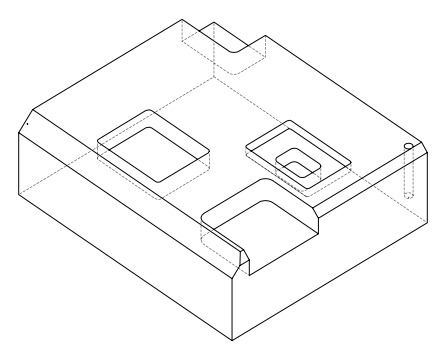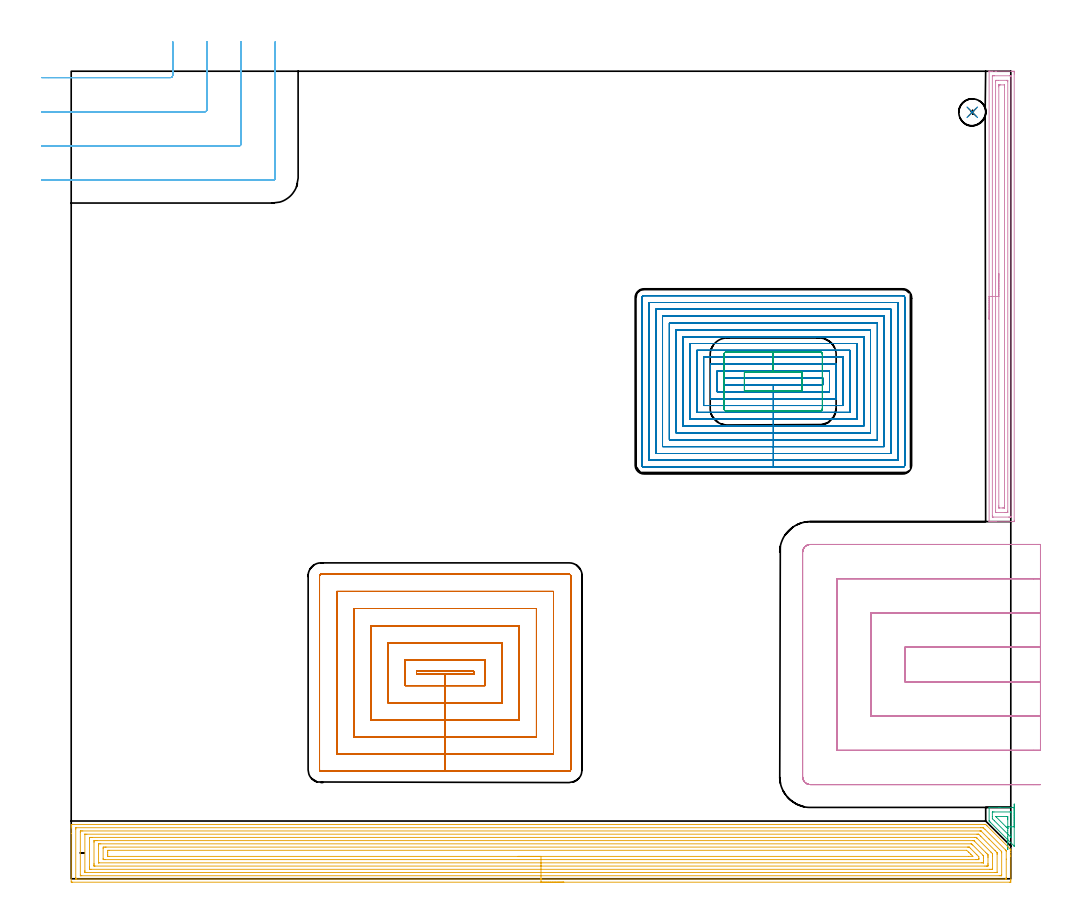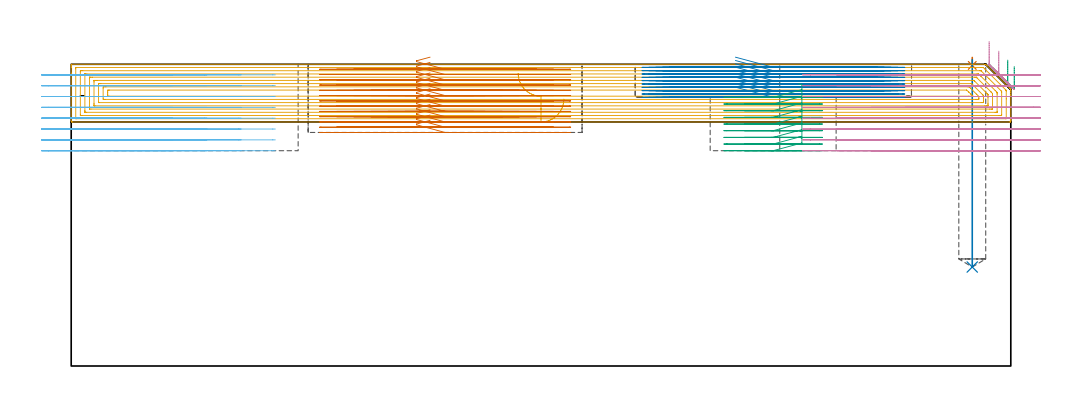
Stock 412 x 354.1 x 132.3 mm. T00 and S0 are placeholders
(PLAN: 10 operations, 7 tool changes, 175.6 min)
(1 SPOT_DRILL | STEP1POCKET | NXT0321_9005460120000 | 0.03 min | 0 mm3)
(2 DRILL_BLIND_HOLE_INTO_CENTER | STEP1POCKET | UGT0301_228 | 0.37 min | 9431 mm3)
(3 AREA_MILL | FG_CHAMFER_SURFACE | UGT0205_001 | 0.62 min | 1763 mm3)
(4 AREA_MILL_1 | FG_CHAMFER_SURFACE_1 | UGT0205_001 | 6.58 min | 12347 mm3)
(5 AREA_MILL_2 | FG_CHAMFER_SURFACE_2 | UGT0205_001 | 29.95 min | 131050 mm3)
(6 MILL_CORNER_NOTCH_RECTANGULAR | CORNER_NOTCH_RECTANGULAR | UGT0201_094 | Follow Part, ap 5, ae 75% | 8.41 min | 216983 mm3)
(7 MILL_RECTANGULAR_POCKET | POCKET_RECTANGULAR_STRAIGHT | NXT0201_013 | Follow Part, ap 2.5, ae 75% | 41.48 min | 345061 mm3)
(8 MILL_RECTANGULAR_POCKET_1 | POCKET_RECTANGULAR_STRAIGHT_1 | UGT0201_084 | Follow Part, ap 1.5, ae 75% | 63.01 min | 142375 mm3)
(9 MILL_RECTANGULAR_POCKET_2 | POCKET_RECTANGULAR_STRAIGHT_2 | NXT0201_011 | Follow Part, ap 3, ae 75% | 4.68 min | 48185 mm3)
(10 MILL_SLOT | SLOT_PARTIAL_RECTANGULAR | UGT0201_094 | Follow Part, ap 5, ae 75% | 20.5 min | 477494 mm3)
(TOOL NXT0321_9005460120000 | NC Spot Drill, 142deg, 12mm, Carbide, Uncoated | D12 PA142 FL30 Z2)
(TOOL UGT0301_228 | Twist Drill 11.8 mm | D11.8 PA118 FL93 Z2)
(TOOL UGT0205_001 | Chamfer Mill 20 x 3 x 45 deg. | D20 FL50 Z2)
(TOOL UGT0201_094 | End mill 20 mm | D20 FL38 Z4)
(TOOL NXT0201_013 | ENDMILL 10mm | D10 FL30 Z4)
(TOOL UGT0201_084 | End mill 6 mm | D6 R1 FL30 Z4)
(TOOL NXT0201_011 | ENDMILL 12mm [2P460-1200-NA 1630] | D12 FL38 Z6)
(OP 1 SPOT_DRILL)
G17 G21 G94 G90
T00 M6
G54
G17 G0 G90 X395.1 Y336.1 S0 M3
G43 Z142.3 H0
G94 G81 G98 Z131.792 F250. R135.3
G80
M5
M2
(OP 2 DRILL_BLIND_HOLE_INTO_CENTER)
G17 G21 G94 G90
T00 M6
G54
G17 G0 G90 X395.1 Y336.1 S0 M3
G43 Z142.3 H0
G94 G81 G98 Z43.4 F250. R134.3
G80
M5
M2
(OP 3 AREA_MILL)
G17 G21 G94 G90
T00 M6
G54
G17 G0 G90 X413.5 Y32.8 S1061 M3
G43 Z142.3 H0
Z131.3
G94 G1 Y32.762 Z130.428 F250.
Y32.648 Z129.564
Y32.459 Z128.712
Y32.197 Z127.88
Y31.863 Z127.074
Y31.46 Z126.3
Y30.991 Z125.564
Y30.46 Z124.872
Y29.871 Z124.229
Y29.228 Z123.64
Y28.536 Z123.108
Y27.8 Z122.64
Y27.026 Z122.237
Y26.22 Z121.903
Y25.388 Z121.641
Y24.536 Z121.452
Y23.672 Z121.338
Y22.8 Z121.3
X413.499 Y14.477 Z121.301
X413.495 Y14.334 Z121.304
X413.492 Y14.311 Z121.306
X413.35 Y14.449 Z121.446
X413.273 Y14.526 Z121.525
X403.095 Y24.703 Z131.701
X402.83 Y24.97 Z131.97
X402.764 Y25.035 Z132.035
X402.571 Y25.231 Z132.226
X402.504 Y25.305 Z132.289
X402.5 Y25.459 Z132.3
Y31.222
X402.504 Y31.29 Z132.289
X402.524 Y31.293 Z132.269
X402.71 Y31.3 Z132.088
X406.82 Z127.978
X407.554 Z127.24
X412.905 Z121.892
X413.274 Y31.297 Z121.522
X413.491 Y31.29 Z121.305
X413.499 Y31.074 Z121.299
X413.5 Y30.778 Z121.3
Y22.8
X412.086 Z122.714
Y19.254
X412.085 Y18.368 Z122.715
Y18.296
X412.082 Y18.223 Z122.718
X412.08 Y18.189 Z122.72
X412.06 Y18.202 Z122.74
X412.013 Y18.243 Z122.787
X411.883 Y18.368 Z122.917
X404.791 Y25.459 Z130.009
X403.987 Y26.275 Z130.813
X403.921 Y26.346 Z130.879
X403.919 Y26.413 Z130.881
X403.914 Y27.232 Z130.886
Y27.305
X403.915 Y29.077 Z130.885
X403.917 Y29.15 Z130.883
X403.921 Y29.286 Z130.879
X403.987 Y29.29 Z130.813
X404.584 Y29.299 Z130.216
X411.717 Y29.3 Z123.083
X412.013 Y29.296 Z122.787
X412.055 Y29.294 Z122.745
X412.075 Y29.291 Z122.725
X412.079 Y29.222 Z122.721
X412.084 Y29.078 Z122.716
X412.085 Y29.005 Z122.715
X412.086 Y22.8 Z122.714
X410.672 Z124.128
X410.671 Y22.06 Z124.129
X410.669 Y22.041 Z124.131
X410.668 Y22.04 Z124.132
X410.662 Y22.044 Z124.138
X410.565 Y22.138 Z124.235
X410.229 Y22.47 Z124.571
X409.899 Y22.8 Z124.901
X405.771 Y26.929 Z129.029
X405.47 Y27.232 Z129.33
X405.428 Y27.282 Z129.372
X405.423 Y27.29 Z129.377
X405.499 Y27.294 Z129.301
X405.635 Y27.299 Z129.165
X405.703 Y27.3 Z129.097
X405.771 Z129.029
X410.229 Z124.571
X410.297 Y27.299 Z124.503
X410.433 Y27.294 Z124.367
X410.665 Y27.285 Z124.135
X410.666 Y27.232 Z124.134
X410.67 Y26.794 Z124.13
X410.671 Y26.346 Z124.129
X410.672 Y25.906 Z124.128
Y22.8
Y21.928 Z124.167
Y21.063 Z124.28
Y20.212 Z124.469
Y19.38 Z124.732
Y18.574 Z125.065
Y17.8 Z125.468
Y17.064 Z125.937
Y16.372 Z126.468
Y15.729 Z127.057
Y15.14 Z127.701
Y14.608 Z128.393
Y14.14 Z129.128
Y13.737 Z129.902
Y13.403 Z130.708
Y13.141 Z131.54
Y12.952 Z132.392
Y12.838 Z133.257
Y12.8 Z134.128
G0 Z142.3
M5
M2
(OP 4 AREA_MILL_1)
G17 G21 G94 G90
T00 M6
G54
G17 G0 G90 X402.5 Y245.35 S1061 M3
G43 Z142.3 H0
G94 G1 Y245.388 Z141.428 F250.
Y245.502 Z140.563
Y245.691 Z139.712
Y245.953 Z138.88
Y246.287 Z138.074
Y246.69 Z137.3
Y247.158 Z136.564
Y247.69 Z135.872
Y248.279 Z135.229
Y248.922 Z134.639
Y249.614 Z134.108
Y250.35 Z133.64
Y251.124 Z133.237
Y251.93 Z132.903
Y252.762 Z132.641
Y253.613 Z132.452
Y254.478 Z132.338
Y255.35 Z132.3
Y353.943
X402.502 Y354.092 Z132.288
X402.505 Y354.093 Z132.285
X402.551 Y354.097 Z132.24
X402.918 Y354.1 Z131.882
X403.362 Z131.438
X403.987 Z130.808
X405.192 Z129.605
X405.771 Z129.023
X412.303 Z122.495
X412.905 Y354.097 Z121.893
X413.492 Y354.093 Z121.306
X413.494 Y354.087 Z121.304
X413.499 Y353.497 Z121.301
X413.5 Y352.902 Z121.3
X413.499 Y157.203 Z121.301
X413.494 Y156.613 Z121.304
X413.492 Y156.607 Z121.306
X412.905 Y156.603 Z121.893
X412.302 Y156.6 Z122.495
X405.771 Z129.023
X405.192 Z129.605
X404.879 Z129.917
X404.3 Z130.496
X403.987 Z130.808
X403.362 Z131.438
X402.918 Z131.882
X402.552 Z132.239
X402.505 Z132.285
X402.502 Y156.606 Z132.288
X402.5 Y156.756 Z132.3
Y255.35
X403.914 Z130.886
X403.915 Y351.859 Z130.885
X403.918 Y352.005 Z130.882
X403.922 Y352.091 Z130.878
X403.94 Y352.094 Z130.86
X403.987 Y352.097 Z130.813
X404.492 Y352.1 Z130.308
X404.879 Z129.921
X411.626 Z123.174
X412.013 Y352.097 Z122.787
X412.067 Y352.094 Z122.733
X412.078 Y352.091 Z122.722
X412.081 Y352.029 Z122.719
X412.084 Y351.932 Z122.716
X412.086 Y351.786 Z122.714
Y351.713
X412.085 Y158.841 Z122.715
X412.082 Y158.695 Z122.718
X412.078 Y158.609 Z122.722
X412.061 Y158.606 Z122.739
X412.013 Y158.603 Z122.787
X411.508 Y158.6 Z123.292
X411.121 Z123.679
X404.374 Z130.426
X403.987 Y158.603 Z130.813
X403.933 Y158.606 Z130.867
X403.922 Y158.609 Z130.878
X403.919 Y158.671 Z130.881
X403.916 Y158.768 Z130.884
X403.914 Y159.06 Z130.886
Y255.35
X405.328 Z129.472
X405.329 Y349.478 Z129.471
X405.331 Y349.928 Z129.469
X405.333 Y350.038 Z129.467
X405.335 Y350.085 Z129.465
X405.428 Y350.09 Z129.372
X405.601 Y350.098 Z129.199
X405.771 Y350.099 Z129.029
X406.491 Y350.1 Z128.309
X410.229 Z124.571
X410.401 Y350.099 Z124.399
X410.515 Y350.098 Z124.285
X410.606 Y350.094 Z124.194
X410.662 Y350.09 Z124.138
X410.665 Y350.074 Z124.135
X410.667 Y349.928 Z124.133
X410.671 Y349.487 Z124.129
Y161.222
X410.669 Y160.772 Z124.131
X410.667 Y160.662 Z124.133
X410.665 Y160.615 Z124.135
X410.572 Y160.61 Z124.228
X410.399 Y160.602 Z124.401
X410.229 Y160.601 Z124.571
X409.509 Y160.6 Z125.291
X405.771 Z129.029
X405.599 Y160.601 Z129.201
X405.485 Y160.602 Z129.315
X405.394 Y160.606 Z129.406
X405.338 Y160.61 Z129.462
X405.335 Y160.626 Z129.465
X405.333 Y160.772 Z129.467
X405.329 Y161.213 Z129.471
X405.328 Y255.35 Z129.472
X406.743 Z128.057
Y347.252
X406.747 Y348.059 Z128.053
X406.749 Y348.083 Z128.051
X406.761 Y348.09 Z128.039
X406.812 Y348.094 Z127.988
X406.918 Y348.098 Z127.882
X407.13 Y348.099 Z127.67
X407.554 Y348.1 Z127.246
X409.09 Y348.098 Z125.71
X409.19 Y348.095 Z125.61
X409.238 Y348.09 Z125.562
X409.251 Y348.085 Z125.549
X409.257 Y347.252 Z125.543
Y163.448
X409.253 Y162.641 Z125.547
X409.251 Y162.617 Z125.549
X409.239 Y162.61 Z125.561
X409.188 Y162.606 Z125.612
X409.082 Y162.602 Z125.718
X408.87 Y162.601 Z125.93
X408.446 Y162.6 Z126.354
X406.91 Y162.602 Z127.89
X406.81 Y162.605 Z127.99
X406.762 Y162.61 Z128.038
X406.749 Y162.615 Z128.051
X406.743 Y163.448 Z128.057
Y255.35
Y256.222 Z128.095
Y257.086 Z128.209
Y257.938 Z128.398
Y258.77 Z128.66
Y259.576 Z128.994
Y260.35 Z129.397
Y261.086 Z129.866
Y261.778 Z130.397
Y262.421 Z130.986
Y263.01 Z131.629
Y263.541 Z132.322
Y264.01 Z133.057
Y264.413 Z133.831
Y264.747 Z134.637
Y265.009 Z135.469
Y265.198 Z136.321
Y265.312 Z137.186
Y265.35 Z138.057
G0 Z142.3
M5
M2
(OP 5 AREA_MILL_2)
G17 G21 G94 G90
T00 M6
G54
G17 G0 G90 X216. Y-1.5 S1061 M3
G43 Z142.3 H0
Z117.
G94 G1 X215.962 Z116.128 F250.
X215.848 Z115.264
X215.659 Z114.412
X215.397 Z113.58
X215.063 Z112.774
X214.66 Z112.
X214.192 Z111.264
X213.66 Z110.572
X213.071 Z109.929
X212.428 Z109.34
X211.736 Z108.809
X211. Z108.34
X210.226 Z107.937
X209.42 Z107.603
X208.588 Z107.341
X207.736 Z107.152
X206.872 Z107.038
X206. Z107.
X0.613
X0.321 Y-1.497 Z107.002
X0.01 Y-1.492 Z107.006
X0. Y-1.176 Z107.321
Y19.907 Z128.402
Y22.304 Z130.799
Y22.969 Z131.469
Y23.35 Z131.85
X0.007 Y23.744 Z132.235
X0.01 Y23.797 Z132.288
X0.166 Y23.8 Z132.3
X400.671
X400.997 Y23.794 Z132.291
X401.008 Y23.793
X401.564 Y23.236 Z131.735
X411.42 Y13.381 Z121.879
X411.516 Y13.285 Z121.784
X411.685 Y13.115 Z121.615
X411.867 Y12.935 Z121.432
X411.982 Y12.817 Z121.314
X411.999 Y12.793 Z121.289
X412. Y12.436 Z120.935
Y11.596 Z120.091
Y10.371 Z118.868
Y9.812 Z118.306
Y-0.284 Z108.213
X411.997 Y-0.896 Z107.601
X411.993 Y-1.492 Z107.006
X411.984 Y-1.493 Z107.004
X411.387 Y-1.5 Z107.
X206.
Y-0.086 Z108.414
X2.317 Y-0.085 Z108.415
X2.154 Y-0.082 Z108.418
X2.046 Y-0.079 Z108.421
X2.009 Y-0.072 Z108.428
X2.007 Y-0.06 Z108.44
X2.004 Y-0.004 Z108.496
X2. Y0.394 Z108.894
Y21.81 Z130.31
X2.004 Y22.304 Z130.804
X2.006 Y22.353 Z130.853
X2.009 Y22.372 Z130.872
X2.073 Y22.379 Z130.879
X2.236 Y22.384 Z130.884
X2.318 Y22.385 Z130.885
X398.885 Y22.386 Z130.886
X399.698 Y22.384 Z130.884
X399.778 Y22.382 Z130.882
X399.859 Y22.379 Z130.879
X399.974 Y22.365 Z130.865
X400.038 Y22.304 Z130.804
X400.671 Y21.678 Z130.178
X409.601 Y12.748 Z121.248
X409.856 Y12.488 Z120.988
X409.94 Y12.398 Z120.898
X409.99 Y12.337 Z120.837
X409.993 Y12.289 Z120.789
X409.998 Y12.092 Z120.592
X410. Y8.62 Z117.12
Y0.49 Z108.99
X409.996 Y-0.004 Z108.496
X409.994 Y-0.053 Z108.447
X409.991 Y-0.073 Z108.428
X409.927 Y-0.079 Z108.421
X409.765 Y-0.084 Z108.416
X409.682 Y-0.085 Z108.415
X206. Y-0.086 Z108.414
Y1.328 Z109.828
X4.637 Y1.329 Z109.829
X4.185 Y1.331 Z109.831
X4.035 Y1.333 Z109.833
X4.017 Y1.335 Z109.835
X4.01 Y1.375 Z109.875
X4.004 Y1.473 Z109.973
X4.001 Y1.596 Z110.096
Y20.519 Z129.019
X4.002 Y20.702 Z129.202
X4.01 Y20.888 Z129.388
X4.024 Y20.965 Z129.465
X4.072 Y20.967 Z129.467
X4.185 Y20.969 Z129.469
X4.626 Y20.971 Z129.471
X5.078
X398.434
X398.885 Y20.966 Z129.466
X398.911 Y20.965 Z129.465
X398.94 Y20.949 Z129.449
X399.005 Y20.889 Z129.389
X399.132 Y20.767 Z129.267
X402.457 Y17.444 Z125.944
X407.815 Y12.084 Z120.584
X407.933 Y11.961 Z120.461
X407.989 Y11.9 Z120.4
X407.994 Y11.781 Z120.281
X407.998 Y11.596 Z120.096
X408. Y11.412 Z119.912
X407.999 Y1.781 Z110.281
X407.998 Y1.598 Z110.098
X407.99 Y1.412 Z109.912
X407.976 Y1.335 Z109.835
X407.928 Y1.333 Z109.833
X407.815 Y1.33 Z109.83
X407.374 Y1.329 Z109.829
X406.922 Y1.328 Z109.828
X206.
Y2.743 Z111.243
X6.794
X6.035 Y2.748 Z111.248
X6.018 Y2.749 Z111.249
X6.01 Y2.759 Z111.259
X6.006 Y2.809 Z111.309
X6.002 Y2.913 Z111.413
X6.001 Y3.12 Z111.62
X6. Y3.536 Z112.036
X6.001 Y19.382 Z127.882
X6.002 Y19.49 Z127.99
X6.006 Y19.543 Z128.043
X6.01 Y19.551 Z128.051
X6.016 Y19.554 Z128.054
X6.042 Y19.556 Z128.056
X6.864 Y19.557 Z128.057
X397.169
X397.581 Y19.555 Z128.055
X397.786 Y19.553 Z128.053
X397.884 Y19.55 Z128.05
X397.992 Y19.451 Z127.951
X398.716 Y18.735 Z127.235
X398.885 Y18.566 Z127.066
X405.136 Y12.315 Z120.815
X405.848 Y11.596 Z120.096
X405.949 Y11.49 Z119.99
X405.99 Y11.432 Z119.932
X405.992 Y11.38 Z119.88
X405.997 Y11.165 Z119.665
X406. Y10.733 Z119.233
X405.999 Y2.918 Z111.418
X405.998 Y2.81 Z111.31
X405.994 Y2.757 Z111.257
X405.99 Y2.749 Z111.249
X405.984 Y2.746 Z111.246
X405.958 Y2.744 Z111.244
X405.136 Y2.743 Z111.243
X206.
Y4.157 Z112.657
X8.65 Y4.158 Z112.658
X8.053 Y4.161 Z112.661
X8.021 Y4.164 Z112.664
X8.01 Y4.171 Z112.671
X8.004 Y4.211 Z112.711
X8.001 Y4.458 Z112.958
X8. Y5.107 Z113.607
Y17.842 Z126.342
X8.002 Y18.005 Z126.505
X8.005 Y18.086 Z126.586
X8.01 Y18.125 Z126.625
X8.015 Y18.136 Z126.636
X8.049 Y18.137 Z126.637
X8.35 Y18.142 Z126.642
X8.65 Y18.143 Z126.643
X9.242
X396.206
X396.8 Y18.141 Z126.641
X396.835 Y18.139 Z126.639
X396.849 Y18.137 Z126.637
X396.911 Y18.08 Z126.58
X397.037 Y17.962 Z126.462
X397.099 Y17.902 Z126.402
X397.159 Y17.842 Z126.342
X403.35 Y11.65 Z120.15
X403.402 Y11.596 Z120.096
X403.99 Y10.957 Z119.457
X403.993 Y10.704 Z119.204
X403.999 Y10.055 Z118.555
X404. Y4.458 Z112.958
X403.998 Y4.295 Z112.795
X403.995 Y4.214 Z112.714
X403.99 Y4.175 Z112.675
X403.985 Y4.164 Z112.664
X403.951 Y4.163 Z112.663
X403.65 Y4.158 Z112.658
X403.35 Y4.157 Z112.657
X402.758
X206.
Y5.571 Z114.071
X10.436 Y5.572 Z114.072
X10.212 Y5.574 Z114.074
X10.07 Y5.578 Z114.078
X10.01 Y5.582 Z114.082
X10.007 Y5.616 Z114.116
X10.002 Y5.784 Z114.284
X10. Y6.242 Z114.742
Y6.678 Z115.178
X10.001 Y16.058 Z124.558
X10.003 Y16.49 Z124.99
X10.01 Y16.638 Z125.138
X10.025 Y16.722 Z125.222
X10.1 Y16.724 Z125.224
X10.436 Y16.727 Z125.227
X10.658 Y16.728 Z125.228
X11.329 Y16.729 Z125.229
X395.313
X395.536 Y16.728 Z125.228
X395.702 Y16.725 Z125.225
X395.785 Y16.722 Z125.222
X395.829 Y16.712 Z125.212
X395.912 Y16.632 Z125.132
X396.206 Y16.345 Z124.845
X400.956 Y11.596 Z120.096
X401.564 Y10.984 Z119.484
X401.833 Y10.704 Z119.204
X401.916 Y10.612 Z119.112
X401.975 Y10.544 Z119.044
X401.99 Y10.485 Z118.985
X401.997 Y10.272 Z118.772
X401.999 Y9.812 Z118.312
X402. Y9.376 Z117.876
Y6.699 Z115.199
X401.999 Y6.242 Z114.742
X401.997 Y5.81 Z114.31
X401.99 Y5.662 Z114.162
X401.975 Y5.578 Z114.078
X401.9 Y5.576 Z114.076
X401.564 Y5.573 Z114.073
X401.342 Y5.572 Z114.072
X400.671 Y5.571 Z114.071
X206.
Y6.985 Z115.485
X12.222 Y6.986 Z115.486
X12.072 Y6.987 Z115.487
X12.031 Y6.99 Z115.49
X12.012 Y6.992 Z115.492
X12.009 Y7.003 Z115.503
X12.004 Y7.061 Z115.561
X12.001 Y7.135 Z115.635
X12. Y14.495 Z122.995
X12.002 Y15.165 Z123.665
X12.004 Y15.276 Z123.776
X12.008 Y15.302 Z123.802
X12.012 Y15.308 Z123.808
X12.024 Y15.31 Z123.81
X12.074 Y15.313 Z123.813
X12.222 Y15.314 Z123.814
X12.965 Y15.315 Z123.815
X394.57 Y15.314 Z123.814
X394.669 Y15.312 Z123.812
X394.748 Y15.308 Z123.808
X394.787 Y15.304 Z123.804
X394.802 Y15.291 Z123.791
X394.934 Y15.165 Z123.665
X395.313 Y14.789 Z123.289
X399.778 Y10.324 Z118.824
X399.902 Y10.194 Z118.694
X399.962 Y10.128 Z118.628
X399.99 Y10.094 Z118.594
X399.993 Y10.033 Z118.533
X399.997 Y9.812 Z118.312
X400. Y9.59 Z118.09
Y8.919 Z117.419
Y7.805 Z116.305
X399.998 Y7.135 Z115.635
X399.996 Y7.024 Z115.524
X399.992 Y6.998 Z115.498
X399.988 Y6.992 Z115.492
X399.976 Y6.989 Z115.489
X399.926 Y6.987 Z115.487
X399.778 Y6.986 Z115.486
X399.035 Y6.985 Z115.485
X206.
Y8.4 Z116.9
X14.901
X14.526 Y8.402 Z116.902
X14.008 Y8.407 Z116.907
X14. Y8.927 Z117.427
Y13.381 Z121.881
X14.008 Y13.893 Z122.393
X14.384 Y13.897 Z122.397
X14.901 Y13.9 Z122.4
X15.274
X393.008
X393.527 Y13.896 Z122.396
X393.699 Y13.893 Z122.393
X393.755 Y13.887 Z122.387
X393.802 Y13.844 Z122.344
X393.898 Y13.752 Z122.252
X394.272 Y13.381 Z121.881
X394.42 Y13.233 Z121.733
X396.95 Y10.704 Z119.204
X397.099 Y10.554 Z119.054
X397.835 Y9.812 Z118.312
X397.992 Y9.649 Z118.149
X398. Y8.919 Z117.419
Y8.912 Z117.412
X397.992 Y8.407 Z116.907
X397.616 Y8.403 Z116.903
X397.099 Y8.4 Z116.9
X396.726
X206.
Y9.814 Z118.314
X16.687
X16.241 Y9.818 Z118.318
X16.028 Y9.821 Z118.321
X16.01 Y9.941 Z118.441
X16.001 Y10.496 Z118.996
Y10.704 Z119.204
X16. Y11.39 Z119.89
X16.002 Y11.596 Z120.096
X16.009 Y12.273 Z120.773
X16.028 Y12.479 Z120.979
X16.241 Y12.482 Z120.982
X16.687 Y12.486 Z120.986
X392.634 Y12.485 Z120.985
X392.638
X393.527 Y11.672 Z120.172
X393.606 Y11.596 Z120.096
X394.42 Y10.784 Z119.284
X394.5 Y10.704 Z119.204
X395.313 Y9.885 Z118.385
X395.341 Y9.85 Z118.35
X395.313 Y9.816 Z118.316
X395.31 Y9.815 Z118.315
X393.525 Y9.814 Z118.314
X206.
X205.128 Z118.352
X204.264 Z118.466
X203.412 Z118.654
X202.58 Z118.917
X201.774 Z119.251
X201. Z119.653
X200.264 Z120.122
X199.572 Z120.653
X198.929 Z121.243
X198.34 Z121.886
X197.808 Z122.578
X197.34 Z123.314
X196.937 Z124.088
X196.603 Z124.894
X196.341 Z125.726
X196.152 Z126.577
X196.038 Z127.442
X196. Z128.314
G0 Z142.3
M5
M2
(OP 6 MILL_CORNER_NOTCH_RECTANGULAR)
G17 G21 G94 G90
T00 M6
G54
G17 G0 G90 X-13. Y351.3 S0 M3
G43 Z142.418 H0
Z127.666
G94 G1 X-10. F250.
X43.505 F500.
G3 X44.5 Y352.295 R1.
G1 Y364.1
Y367.1 F250.
G0 Z142.418
X-13. Y336.3
Z127.666
G1 X-10.
X58.505 F500.
G3 X59.5 Y337.295 R1.
G1 Y364.1
Y367.1 F250.
G0 Z142.418
X-13. Y321.3
Z127.666
G1 X-10.
X73.505 F500.
G3 X74.5 Y322.295 R1.
G1 Y364.1
Y367.1 F250.
G0 Z142.418
X-13. Y306.3
Z127.666
G1 X-10.
X88.4 F500.
G3 X89.5 Y307.4 R1.1
G1 Y364.1
Y367.1 F250.
G0 Z142.418
X-13. Y351.3
Z122.914
G1 X-10.
X43.505 F500.
G3 X44.5 Y352.295 R1.
G1 Y364.1
Y367.1 F250.
G0 Z142.418
X-13. Y336.3
Z122.914
G1 X-10.
X58.505 F500.
G3 X59.5 Y337.295 R1.
G1 Y364.1
Y367.1 F250.
G0 Z142.418
X-13. Y321.3
Z122.914
G1 X-10.
X73.505 F500.
G3 X74.5 Y322.295 R1.
G1 Y364.1
Y367.1 F250.
G0 Z142.418
X-13. Y306.3
Z122.914
G1 X-10.
X88.4 F500.
G3 X89.5 Y307.4 R1.1
G1 Y364.1
Y367.1 F250.
G0 Z142.418
X-13. Y351.3
Z118.161
G1 X-10.
X43.505 F500.
G3 X44.5 Y352.295 R1.
G1 Y364.1
Y367.1 F250.
G0 Z142.418
X-13. Y336.3
Z118.161
G1 X-10.
X58.505 F500.
G3 X59.5 Y337.295 R1.
G1 Y364.1
Y367.1 F250.
G0 Z142.418
X-13. Y321.3
Z118.161
G1 X-10.
X73.505 F500.
G3 X74.5 Y322.295 R1.
G1 Y364.1
Y367.1 F250.
G0 Z142.418
X-13. Y306.3
Z118.161
G1 X-10.
X88.4 F500.
G3 X89.5 Y307.4 R1.1
G1 Y364.1
Y367.1 F250.
G0 Z142.418
X-13. Y351.3
Z113.409
G1 X-10.
X43.505 F500.
G3 X44.5 Y352.295 R1.
G1 Y364.1
Y367.1 F250.
G0 Z142.418
X-13. Y336.3
Z113.409
G1 X-10.
X58.505 F500.
G3 X59.5 Y337.295 R1.
G1 Y364.1
Y367.1 F250.
G0 Z142.418
X-13. Y321.3
Z113.409
G1 X-10.
X73.505 F500.
G3 X74.5 Y322.295 R1.
G1 Y364.1
Y367.1 F250.
G0 Z142.418
X-13. Y306.3
Z113.409
G1 X-10.
X88.4 F500.
G3 X89.5 Y307.4 R1.1
G1 Y364.1
Y367.1 F250.
G0 Z142.418
X-13. Y351.3
Z108.657
G1 X-10.
X43.505 F500.
G3 X44.5 Y352.295 R1.
G1 Y364.1
Y367.1 F250.
G0 Z142.418
X-13. Y336.3
Z108.657
G1 X-10.
X58.505 F500.
G3 X59.5 Y337.295 R1.
G1 Y364.1
Y367.1 F250.
G0 Z142.418
X-13. Y321.3
Z108.657
G1 X-10.
X73.505 F500.
G3 X74.5 Y322.295 R1.
G1 Y364.1
Y367.1 F250.
G0 Z142.418
X-13. Y306.3
Z108.657
G1 X-10.
X88.4 F500.
G3 X89.5 Y307.4 R1.1
G1 Y364.1
Y367.1 F250.
G0 Z142.418
X-13. Y351.3
Z103.905
G1 X-10.
X43.505 F500.
G3 X44.5 Y352.295 R1.
G1 Y364.1
Y367.1 F250.
G0 Z142.418
X-13. Y336.3
Z103.905
G1 X-10.
X58.505 F500.
G3 X59.5 Y337.295 R1.
G1 Y364.1
Y367.1 F250.
G0 Z142.418
X-13. Y321.3
Z103.905
G1 X-10.
X73.505 F500.
G3 X74.5 Y322.295 R1.
G1 Y364.1
Y367.1 F250.
G0 Z142.418
X-13. Y306.3
Z103.905
G1 X-10.
X88.4 F500.
G3 X89.5 Y307.4 R1.1
G1 Y364.1
Y367.1 F250.
G0 Z142.418
X-13. Y351.3
Z99.152
G1 X-10.
X43.505 F500.
G3 X44.5 Y352.295 R1.
G1 Y364.1
Y367.1 F250.
G0 Z142.418
X-13. Y336.3
Z99.152
G1 X-10.
X58.505 F500.
G3 X59.5 Y337.295 R1.
G1 Y364.1
Y367.1 F250.
G0 Z142.418
X-13. Y321.3
Z99.152
G1 X-10.
X73.505 F500.
G3 X74.5 Y322.295 R1.
G1 Y364.1
Y367.1 F250.
G0 Z142.418
X-13. Y306.3
Z99.152
G1 X-10.
X88.4 F500.
G3 X89.5 Y307.4 R1.1
G1 Y364.1
Y367.1 F250.
G0 Z142.418
X-13. Y351.3
Z94.4
G1 X-10.
X43.505 F500.
G3 X44.5 Y352.295 R1.
G1 Y364.1
Y367.1 F250.
G0 Z142.418
X-13. Y336.3
Z94.4
G1 X-10.
X58.505 F500.
G3 X59.5 Y337.295 R1.
G1 Y364.1
Y367.1 F250.
G0 Z142.418
X-13. Y321.3
Z94.4
G1 X-10.
X73.505 F500.
G3 X74.5 Y322.295 R1.
G1 Y364.1
Y367.1 F250.
G0 Z142.418
X-13. Y306.3
Z94.4
G1 X-10.
X88.4 F500.
G3 X89.5 Y307.4 R1.1
G1 Y364.1
Y367.1 F250.
G0 Z142.418
M5
M2
(OP 7 MILL_RECTANGULAR_POCKET)
G17 G21 G94 G90
T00 M6
G54
G17 G0 G90 X157.364 Y91. S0 M3
G43 Z142.418 H0
Z135.418
G94 G1 X151.4 Z133.82 F250.
Y89.7 Z133.472
X163.95 Z130.109
X176.5 F500.
Y91.
X151.4
Y89.7
X163.95
Y84.7
X181.5
Y96.
X146.4
Y84.7
X163.95
Y77.2
X189.
Y103.5
X138.9
Y77.2
X163.95
Y69.7
X196.5
Y111.
X131.4
Y69.7
X163.95
Y62.2
X204.
Y118.5
X123.9
Y62.2
X163.95
Y54.7
X211.5
Y126.
X116.4
Y54.7
X163.95
Y47.2
X218.4
G3 X219. Y47.8 R0.6
G1 Y132.9
G3 X218.4 Y133.5 R0.6
G1 X109.5
G3 X108.9 Y132.9 R0.6
G1 Y47.8
G3 X109.5 Y47.2 R0.6
G1 X163.95
X164.95
G0 X157.364 Y91. Z133.109
G1 X151.4 Z131.511 F250.
Y89.7 Z131.163
X163.95 Z127.8
X176.5 F500.
Y91.
X151.4
Y89.7
X163.95
Y84.7
X181.5
Y96.
X146.4
Y84.7
X163.95
Y77.2
X189.
Y103.5
X138.9
Y77.2
X163.95
Y69.7
X196.5
Y111.
X131.4
Y69.7
X163.95
Y62.2
X204.
Y118.5
X123.9
Y62.2
X163.95
Y54.7
X211.5
Y126.
X116.4
Y54.7
X163.95
Y47.2
X218.4
G3 X219. Y47.8 R0.6
G1 Y132.9
G3 X218.4 Y133.5 R0.6
G1 X109.5
G3 X108.9 Y132.9 R0.6
G1 Y47.8
G3 X109.5 Y47.2 R0.6
G1 X163.95
X164.95
G0 X157.364 Y91. Z130.8
G1 X151.4 Z129.202 F250.
Y89.7 Z128.854
X163.95 Z125.491
X176.5 F500.
Y91.
X151.4
Y89.7
X163.95
Y84.7
X181.5
Y96.
X146.4
Y84.7
X163.95
Y77.2
X189.
Y103.5
X138.9
Y77.2
X163.95
Y69.7
X196.5
Y111.
X131.4
Y69.7
X163.95
Y62.2
X204.
Y118.5
X123.9
Y62.2
X163.95
Y54.7
X211.5
Y126.
X116.4
Y54.7
X163.95
Y47.2
X218.4
G3 X219. Y47.8 R0.6
G1 Y132.9
G3 X218.4 Y133.5 R0.6
G1 X109.5
G3 X108.9 Y132.9 R0.6
G1 Y47.8
G3 X109.5 Y47.2 R0.6
G1 X163.95
X164.95
G0 X157.364 Y91. Z128.491
G1 X151.4 Z126.893 F250.
Y89.7 Z126.545
X163.95 Z123.182
X176.5 F500.
Y91.
X151.4
Y89.7
X163.95
Y84.7
X181.5
Y96.
X146.4
Y84.7
X163.95
Y77.2
X189.
Y103.5
X138.9
Y77.2
X163.95
Y69.7
X196.5
Y111.
X131.4
Y69.7
X163.95
Y62.2
X204.
Y118.5
X123.9
Y62.2
X163.95
Y54.7
X211.5
Y126.
X116.4
Y54.7
X163.95
Y47.2
X218.4
G3 X219. Y47.8 R0.6
G1 Y132.9
G3 X218.4 Y133.5 R0.6
G1 X109.5
G3 X108.9 Y132.9 R0.6
G1 Y47.8
G3 X109.5 Y47.2 R0.6
G1 X163.95
X164.95
G0 X157.364 Y91. Z126.182
G1 X151.4 Z124.584 F250.
Y89.7 Z124.235
X163.95 Z120.873
X176.5 F500.
Y91.
X151.4
Y89.7
X163.95
Y84.7
X181.5
Y96.
X146.4
Y84.7
X163.95
Y77.2
X189.
Y103.5
X138.9
Y77.2
X163.95
Y69.7
X196.5
Y111.
X131.4
Y69.7
X163.95
Y62.2
X204.
Y118.5
X123.9
Y62.2
X163.95
Y54.7
X211.5
Y126.
X116.4
Y54.7
X163.95
Y47.2
X218.4
G3 X219. Y47.8 R0.6
G1 Y132.9
G3 X218.4 Y133.5 R0.6
G1 X109.5
G3 X108.9 Y132.9 R0.6
G1 Y47.8
G3 X109.5 Y47.2 R0.6
G1 X163.95
X164.95
G0 X157.364 Y91. Z123.873
G1 X151.4 Z122.275 F250.
Y89.7 Z121.926
X163.95 Z118.564
X176.5 F500.
Y91.
X151.4
Y89.7
X163.95
Y84.7
X181.5
Y96.
X146.4
Y84.7
X163.95
Y77.2
X189.
Y103.5
X138.9
Y77.2
X163.95
Y69.7
X196.5
Y111.
X131.4
Y69.7
X163.95
Y62.2
X204.
Y118.5
X123.9
Y62.2
X163.95
Y54.7
X211.5
Y126.
X116.4
Y54.7
X163.95
Y47.2
X218.4
G3 X219. Y47.8 R0.6
G1 Y132.9
G3 X218.4 Y133.5 R0.6
G1 X109.5
G3 X108.9 Y132.9 R0.6
G1 Y47.8
G3 X109.5 Y47.2 R0.6
G1 X163.95
X164.95
G0 X157.364 Y91. Z121.564
G1 X151.4 Z119.966 F250.
Y89.7 Z119.617
X163.95 Z116.255
X176.5 F500.
Y91.
X151.4
Y89.7
X163.95
Y84.7
X181.5
Y96.
X146.4
Y84.7
X163.95
Y77.2
X189.
Y103.5
X138.9
Y77.2
X163.95
Y69.7
X196.5
Y111.
X131.4
Y69.7
X163.95
Y62.2
X204.
Y118.5
X123.9
Y62.2
X163.95
Y54.7
X211.5
Y126.
X116.4
Y54.7
X163.95
Y47.2
X218.4
G3 X219. Y47.8 R0.6
G1 Y132.9
G3 X218.4 Y133.5 R0.6
G1 X109.5
G3 X108.9 Y132.9 R0.6
G1 Y47.8
G3 X109.5 Y47.2 R0.6
G1 X163.95
X164.95
G0 X157.364 Y91. Z119.255
G1 X151.4 Z117.657 F250.
Y89.7 Z117.308
X163.95 Z113.945
X176.5 F500.
Y91.
X151.4
Y89.7
X163.95
Y84.7
X181.5
Y96.
X146.4
Y84.7
X163.95
Y77.2
X189.
Y103.5
X138.9
Y77.2
X163.95
Y69.7
X196.5
Y111.
X131.4
Y69.7
X163.95
Y62.2
X204.
Y118.5
X123.9
Y62.2
X163.95
Y54.7
X211.5
Y126.
X116.4
Y54.7
X163.95
Y47.2
X218.4
G3 X219. Y47.8 R0.6
G1 Y132.9
G3 X218.4 Y133.5 R0.6
G1 X109.5
G3 X108.9 Y132.9 R0.6
G1 Y47.8
G3 X109.5 Y47.2 R0.6
G1 X163.95
X164.95
G0 X157.364 Y91. Z116.945
G1 X151.4 Z115.347 F250.
Y89.7 Z114.999
X163.95 Z111.636
X176.5 F500.
Y91.
X151.4
Y89.7
X163.95
Y84.7
X181.5
Y96.
X146.4
Y84.7
X163.95
Y77.2
X189.
Y103.5
X138.9
Y77.2
X163.95
Y69.7
X196.5
Y111.
X131.4
Y69.7
X163.95
Y62.2
X204.
Y118.5
X123.9
Y62.2
X163.95
Y54.7
X211.5
Y126.
X116.4
Y54.7
X163.95
Y47.2
X218.4
G3 X219. Y47.8 R0.6
G1 Y132.9
G3 X218.4 Y133.5 R0.6
G1 X109.5
G3 X108.9 Y132.9 R0.6
G1 Y47.8
G3 X109.5 Y47.2 R0.6
G1 X163.95
X164.95
G0 X157.364 Y91. Z114.636
G1 X151.4 Z113.038 F250.
Y89.7 Z112.69
X163.95 Z109.327
X176.5 F500.
Y91.
X151.4
Y89.7
X163.95
Y84.7
X181.5
Y96.
X146.4
Y84.7
X163.95
Y77.2
X189.
Y103.5
X138.9
Y77.2
X163.95
Y69.7
X196.5
Y111.
X131.4
Y69.7
X163.95
Y62.2
X204.
Y118.5
X123.9
Y62.2
X163.95
Y54.7
X211.5
Y126.
X116.4
Y54.7
X163.95
Y47.2
X218.4
G3 X219. Y47.8 R0.6
G1 Y132.9
G3 X218.4 Y133.5 R0.6
G1 X109.5
G3 X108.9 Y132.9 R0.6
G1 Y47.8
G3 X109.5 Y47.2 R0.6
G1 X163.95
X164.95
G0 X157.364 Y91. Z112.327
G1 X151.4 Z110.729 F250.
Y89.7 Z110.381
X163.95 Z107.018
X176.5 F500.
Y91.
X151.4
Y89.7
X163.95
Y84.7
X181.5
Y96.
X146.4
Y84.7
X163.95
Y77.2
X189.
Y103.5
X138.9
Y77.2
X163.95
Y69.7
X196.5
Y111.
X131.4
Y69.7
X163.95
Y62.2
X204.
Y118.5
X123.9
Y62.2
X163.95
Y54.7
X211.5
Y126.
X116.4
Y54.7
X163.95
Y47.2
X218.4
G3 X219. Y47.8 R0.6
G1 Y132.9
G3 X218.4 Y133.5 R0.6
G1 X109.5
G3 X108.9 Y132.9 R0.6
G1 Y47.8
G3 X109.5 Y47.2 R0.6
G1 X163.95
X164.95
G0 X157.364 Y91. Z110.018
G1 X151.4 Z108.42 F250.
Y89.7 Z108.072
X163.95 Z104.709
X176.5 F500.
Y91.
X151.4
Y89.7
X163.95
Y84.7
X181.5
Y96.
X146.4
Y84.7
X163.95
Y77.2
X189.
Y103.5
X138.9
Y77.2
X163.95
Y69.7
X196.5
Y111.
X131.4
Y69.7
X163.95
Y62.2
X204.
Y118.5
X123.9
Y62.2
X163.95
Y54.7
X211.5
Y126.
X116.4
Y54.7
X163.95
Y47.2
X218.4
G3 X219. Y47.8 R0.6
G1 Y132.9
G3 X218.4 Y133.5 R0.6
G1 X109.5
G3 X108.9 Y132.9 R0.6
G1 Y47.8
G3 X109.5 Y47.2 R0.6
G1 X163.95
X164.95
G0 X157.364 Y91. Z107.709
G1 X151.4 Z106.111 F250.
Y89.7 Z105.763
X163.95 Z102.4
X176.5 F500.
Y91.
X151.4
Y89.7
X163.95
Y84.7
X181.5
Y96.
X146.4
Y84.7
X163.95
Y77.2
X189.
Y103.5
X138.9
Y77.2
X163.95
Y69.7
X196.5
Y111.
X131.4
Y69.7
X163.95
Y62.2
X204.
Y118.5
X123.9
Y62.2
X163.95
Y54.7
X211.5
Y126.
X116.4
Y54.7
X163.95
Y47.2
X218.4
G3 X219. Y47.8 R0.6
G1 Y132.9
G3 X218.4 Y133.5 R0.6
G1 X109.5
G3 X108.9 Y132.9 R0.6
G1 Y47.8
G3 X109.5 Y47.2 R0.6
G1 X163.95
X164.95
G0 Z142.418
M5
M2
(OP 8 MILL_RECTANGULAR_POCKET_1)
G17 G21 G94 G90
T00 M6
G54
G17 G0 G90 X291.248 Y216.5 S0 M3
G43 Z142.418 H0
Z135.418
G94 G1 X307.9 Z130.956 F250.
X329.5 F500.
Y219.7
X286.3
Y216.5
X307.9
Y213.5
X332.5
Y222.7
X283.3
Y213.5
X307.9
Y210.5
X335.5
Y225.7
X280.3
Y210.5
X307.9
Y207.5
X338.5
Y228.7
X277.3
Y207.5
X307.9
Y204.5
X341.5
Y231.7
X274.3
Y204.5
X307.9
Y201.5
X344.5
Y234.7
X271.3
Y201.5
X307.9
Y198.5
X347.5
Y237.7
X268.3
Y198.5
X307.9
Y195.5
X350.5
Y240.7
X265.3
Y195.5
X307.9
Y192.5
X353.5
Y243.7
X262.3
Y192.5
X307.9
Y189.5
X356.5
Y246.7
X259.3
Y189.5
X307.9
Y186.5
X359.5
Y249.7
X256.3
Y186.5
X307.9
Y183.5
X362.5
Y252.7
X253.3
Y183.5
X307.9
Y180.5
X364.7
G3 X365.5 Y181.3 R0.8
G1 Y254.9
G3 X364.7 Y255.7 R0.8
G1 X251.1
G3 X250.3 Y254.9 R0.8
G1 Y181.3
G3 X251.1 Y180.5 R0.8
G1 X307.9
X308.9
G0 X291.248 Y216.5 Z133.956
G1 X307.9 Z129.495 F250.
X329.5 F500.
Y219.7
X286.3
Y216.5
X307.9
Y213.5
X332.5
Y222.7
X283.3
Y213.5
X307.9
Y210.5
X335.5
Y225.7
X280.3
Y210.5
X307.9
Y207.5
X338.5
Y228.7
X277.3
Y207.5
X307.9
Y204.5
X341.5
Y231.7
X274.3
Y204.5
X307.9
Y201.5
X344.5
Y234.7
X271.3
Y201.5
X307.9
Y198.5
X347.5
Y237.7
X268.3
Y198.5
X307.9
Y195.5
X350.5
Y240.7
X265.3
Y195.5
X307.9
Y192.5
X353.5
Y243.7
X262.3
Y192.5
X307.9
Y189.5
X356.5
Y246.7
X259.3
Y189.5
X307.9
Y186.5
X359.5
Y249.7
X256.3
Y186.5
X307.9
Y183.5
X362.5
Y252.7
X253.3
Y183.5
X307.9
Y180.5
X364.7
G3 X365.5 Y181.3 R0.8
G1 Y254.9
G3 X364.7 Y255.7 R0.8
G1 X251.1
G3 X250.3 Y254.9 R0.8
G1 Y181.3
G3 X251.1 Y180.5 R0.8
G1 X307.9
X308.9
G0 X291.248 Y216.5 Z132.495
G1 X307.9 Z128.033 F250.
X329.5 F500.
Y219.7
X286.3
Y216.5
X307.9
Y213.5
X332.5
Y222.7
X283.3
Y213.5
X307.9
Y210.5
X335.5
Y225.7
X280.3
Y210.5
X307.9
Y207.5
X338.5
Y228.7
X277.3
Y207.5
X307.9
Y204.5
X341.5
Y231.7
X274.3
Y204.5
X307.9
Y201.5
X344.5
Y234.7
X271.3
Y201.5
X307.9
Y198.5
X347.5
Y237.7
X268.3
Y198.5
X307.9
Y195.5
X350.5
Y240.7
X265.3
Y195.5
X307.9
Y192.5
X353.5
Y243.7
X262.3
Y192.5
X307.9
Y189.5
X356.5
Y246.7
X259.3
Y189.5
X307.9
Y186.5
X359.5
Y249.7
X256.3
Y186.5
X307.9
Y183.5
X362.5
Y252.7
X253.3
Y183.5
X307.9
Y180.5
X364.7
G3 X365.5 Y181.3 R0.8
G1 Y254.9
G3 X364.7 Y255.7 R0.8
G1 X251.1
G3 X250.3 Y254.9 R0.8
G1 Y181.3
G3 X251.1 Y180.5 R0.8
G1 X307.9
X308.9
G0 X291.248 Y216.5 Z131.033
G1 X307.9 Z126.571 F250.
X329.5 F500.
Y219.7
X286.3
Y216.5
X307.9
Y213.5
X332.5
Y222.7
X283.3
Y213.5
X307.9
Y210.5
X335.5
Y225.7
X280.3
Y210.5
X307.9
Y207.5
X338.5
Y228.7
X277.3
Y207.5
X307.9
Y204.5
X341.5
Y231.7
X274.3
Y204.5
X307.9
Y201.5
X344.5
Y234.7
X271.3
Y201.5
X307.9
Y198.5
X347.5
Y237.7
X268.3
Y198.5
X307.9
Y195.5
X350.5
Y240.7
X265.3
Y195.5
X307.9
Y192.5
X353.5
Y243.7
X262.3
Y192.5
X307.9
Y189.5
X356.5
Y246.7
X259.3
Y189.5
X307.9
Y186.5
X359.5
Y249.7
X256.3
Y186.5
X307.9
Y183.5
X362.5
Y252.7
X253.3
Y183.5
X307.9
Y180.5
X364.7
G3 X365.5 Y181.3 R0.8
G1 Y254.9
G3 X364.7 Y255.7 R0.8
G1 X251.1
G3 X250.3 Y254.9 R0.8
G1 Y181.3
G3 X251.1 Y180.5 R0.8
G1 X307.9
X308.9
G0 X291.248 Y216.5 Z129.571
G1 X307.9 Z125.109 F250.
X329.5 F500.
Y219.7
X286.3
Y216.5
X307.9
Y213.5
X332.5
Y222.7
X283.3
Y213.5
X307.9
Y210.5
X335.5
Y225.7
X280.3
Y210.5
X307.9
Y207.5
X338.5
Y228.7
X277.3
Y207.5
X307.9
Y204.5
X341.5
Y231.7
X274.3
Y204.5
X307.9
Y201.5
X344.5
Y234.7
X271.3
Y201.5
X307.9
Y198.5
X347.5
Y237.7
X268.3
Y198.5
X307.9
Y195.5
X350.5
Y240.7
X265.3
Y195.5
X307.9
Y192.5
X353.5
Y243.7
X262.3
Y192.5
X307.9
Y189.5
X356.5
Y246.7
X259.3
Y189.5
X307.9
Y186.5
X359.5
Y249.7
X256.3
Y186.5
X307.9
Y183.5
X362.5
Y252.7
X253.3
Y183.5
X307.9
Y180.5
X364.7
G3 X365.5 Y181.3 R0.8
G1 Y254.9
G3 X364.7 Y255.7 R0.8
G1 X251.1
G3 X250.3 Y254.9 R0.8
G1 Y181.3
G3 X251.1 Y180.5 R0.8
G1 X307.9
X308.9
G0 X291.248 Y216.5 Z128.109
G1 X307.9 Z123.647 F250.
X329.5 F500.
Y219.7
X286.3
Y216.5
X307.9
Y213.5
X332.5
Y222.7
X283.3
Y213.5
X307.9
Y210.5
X335.5
Y225.7
X280.3
Y210.5
X307.9
Y207.5
X338.5
Y228.7
X277.3
Y207.5
X307.9
Y204.5
X341.5
Y231.7
X274.3
Y204.5
X307.9
Y201.5
X344.5
Y234.7
X271.3
Y201.5
X307.9
Y198.5
X347.5
Y237.7
X268.3
Y198.5
X307.9
Y195.5
X350.5
Y240.7
X265.3
Y195.5
X307.9
Y192.5
X353.5
Y243.7
X262.3
Y192.5
X307.9
Y189.5
X356.5
Y246.7
X259.3
Y189.5
X307.9
Y186.5
X359.5
Y249.7
X256.3
Y186.5
X307.9
Y183.5
X362.5
Y252.7
X253.3
Y183.5
X307.9
Y180.5
X364.7
G3 X365.5 Y181.3 R0.8
G1 Y254.9
G3 X364.7 Y255.7 R0.8
G1 X251.1
G3 X250.3 Y254.9 R0.8
G1 Y181.3
G3 X251.1 Y180.5 R0.8
G1 X307.9
X308.9
G0 X291.248 Y216.5 Z126.647
G1 X307.9 Z122.185 F250.
X329.5 F500.
Y219.7
X286.3
Y216.5
X307.9
Y213.5
X332.5
Y222.7
X283.3
Y213.5
X307.9
Y210.5
X335.5
Y225.7
X280.3
Y210.5
X307.9
Y207.5
X338.5
Y228.7
X277.3
Y207.5
X307.9
Y204.5
X341.5
Y231.7
X274.3
Y204.5
X307.9
Y201.5
X344.5
Y234.7
X271.3
Y201.5
X307.9
Y198.5
X347.5
Y237.7
X268.3
Y198.5
X307.9
Y195.5
X350.5
Y240.7
X265.3
Y195.5
X307.9
Y192.5
X353.5
Y243.7
X262.3
Y192.5
X307.9
Y189.5
X356.5
Y246.7
X259.3
Y189.5
X307.9
Y186.5
X359.5
Y249.7
X256.3
Y186.5
X307.9
Y183.5
X362.5
Y252.7
X253.3
Y183.5
X307.9
Y180.5
X364.7
G3 X365.5 Y181.3 R0.8
G1 Y254.9
G3 X364.7 Y255.7 R0.8
G1 X251.1
G3 X250.3 Y254.9 R0.8
G1 Y181.3
G3 X251.1 Y180.5 R0.8
G1 X307.9
X308.9
G0 X291.248 Y216.5 Z125.185
G1 X307.9 Z120.724 F250.
X329.5 F500.
Y219.7
X286.3
Y216.5
X307.9
Y213.5
X332.5
Y222.7
X283.3
Y213.5
X307.9
Y210.5
X335.5
Y225.7
X280.3
Y210.5
X307.9
Y207.5
X338.5
Y228.7
X277.3
Y207.5
X307.9
Y204.5
X341.5
Y231.7
X274.3
Y204.5
X307.9
Y201.5
X344.5
Y234.7
X271.3
Y201.5
X307.9
Y198.5
X347.5
Y237.7
X268.3
Y198.5
X307.9
Y195.5
X350.5
Y240.7
X265.3
Y195.5
X307.9
Y192.5
X353.5
Y243.7
X262.3
Y192.5
X307.9
Y189.5
X356.5
Y246.7
X259.3
Y189.5
X307.9
Y186.5
X359.5
Y249.7
X256.3
Y186.5
X307.9
Y183.5
X362.5
Y252.7
X253.3
Y183.5
X307.9
Y180.5
X364.7
G3 X365.5 Y181.3 R0.8
G1 Y254.9
G3 X364.7 Y255.7 R0.8
G1 X251.1
G3 X250.3 Y254.9 R0.8
G1 Y181.3
G3 X251.1 Y180.5 R0.8
G1 X307.9
X308.9
G0 X291.248 Y216.5 Z123.724
G1 X307.9 Z119.262 F250.
X329.5 F500.
Y219.7
X286.3
Y216.5
X307.9
Y213.5
X332.5
Y222.7
X283.3
Y213.5
X307.9
Y210.5
X335.5
Y225.7
X280.3
Y210.5
X307.9
Y207.5
X338.5
Y228.7
X277.3
Y207.5
X307.9
Y204.5
X341.5
Y231.7
X274.3
Y204.5
X307.9
Y201.5
X344.5
Y234.7
X271.3
Y201.5
X307.9
Y198.5
X347.5
Y237.7
X268.3
Y198.5
X307.9
Y195.5
X350.5
Y240.7
X265.3
Y195.5
X307.9
Y192.5
X353.5
Y243.7
X262.3
Y192.5
X307.9
Y189.5
X356.5
Y246.7
X259.3
Y189.5
X307.9
Y186.5
X359.5
Y249.7
X256.3
Y186.5
X307.9
Y183.5
X362.5
Y252.7
X253.3
Y183.5
X307.9
Y180.5
X364.7
G3 X365.5 Y181.3 R0.8
G1 Y254.9
G3 X364.7 Y255.7 R0.8
G1 X251.1
G3 X250.3 Y254.9 R0.8
G1 Y181.3
G3 X251.1 Y180.5 R0.8
G1 X307.9
X308.9
G0 X291.248 Y216.5 Z122.262
G1 X307.9 Z117.8 F250.
X329.5 F500.
Y219.7
X286.3
Y216.5
X307.9
Y213.5
X332.5
Y222.7
X283.3
Y213.5
X307.9
Y210.5
X335.5
Y225.7
X280.3
Y210.5
X307.9
Y207.5
X338.5
Y228.7
X277.3
Y207.5
X307.9
Y204.5
X341.5
Y231.7
X274.3
Y204.5
X307.9
Y201.5
X344.5
Y234.7
X271.3
Y201.5
X307.9
Y198.5
X347.5
Y237.7
X268.3
Y198.5
X307.9
Y195.5
X350.5
Y240.7
X265.3
Y195.5
X307.9
Y192.5
X353.5
Y243.7
X262.3
Y192.5
X307.9
Y189.5
X356.5
Y246.7
X259.3
Y189.5
X307.9
Y186.5
X359.5
Y249.7
X256.3
Y186.5
X307.9
Y183.5
X362.5
Y252.7
X253.3
Y183.5
X307.9
Y180.5
X364.7
G3 X365.5 Y181.3 R0.8
G1 Y254.9
G3 X364.7 Y255.7 R0.8
G1 X251.1
G3 X250.3 Y254.9 R0.8
G1 Y181.3
G3 X251.1 Y180.5 R0.8
G1 X307.9
X308.9
G0 Z142.418
M5
M2
(OP 9 MILL_RECTANGULAR_POCKET_2)
G17 G21 G94 G90
T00 M6
G54
G17 G0 G90 X318.99 Y214. S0 M3
G43 Z142.418 H1
Z123.72
G94 G1 X320.4 Z123.342 F250.
Y222.1 Z121.172
X307.8 Z117.796
X295.2 F500.
Y214.
X320.4
Y222.1
X307.8
Y231.1
X287.5
G3 X286.2 Y229.8 R1.3
G1 Y206.3
G3 X287.5 Y205. R1.3
G1 X328.1
G3 X329.4 Y206.3 R1.3
G1 Y229.8
G3 X328.1 Y231.1 R1.3
G1 X307.8
X306.8
G0 X318.99 Y214. Z120.796
G1 X320.4 Z120.418 F250.
Y222.1 Z118.247
X307.8 Z114.871
X295.2 F500.
Y214.
X320.4
Y222.1
X307.8
Y231.1
X287.5
G3 X286.2 Y229.8 R1.3
G1 Y206.3
G3 X287.5 Y205. R1.3
G1 X328.1
G3 X329.4 Y206.3 R1.3
G1 Y229.8
G3 X328.1 Y231.1 R1.3
G1 X307.8
X306.8
G0 X318.99 Y214. Z117.871
G1 X320.4 Z117.493 F250.
Y222.1 Z115.323
X307.8 Z111.947
X295.2 F500.
Y214.
X320.4
Y222.1
X307.8
Y231.1
X287.5
G3 X286.2 Y229.8 R1.3
G1 Y206.3
G3 X287.5 Y205. R1.3
G1 X328.1
G3 X329.4 Y206.3 R1.3
G1 Y229.8
G3 X328.1 Y231.1 R1.3
G1 X307.8
X306.8
G0 X318.99 Y214. Z114.947
G1 X320.4 Z114.569 F250.
Y222.1 Z112.399
X307.8 Z109.022
X295.2 F500.
Y214.
X320.4
Y222.1
X307.8
Y231.1
X287.5
G3 X286.2 Y229.8 R1.3
G1 Y206.3
G3 X287.5 Y205. R1.3
G1 X328.1
G3 X329.4 Y206.3 R1.3
G1 Y229.8
G3 X328.1 Y231.1 R1.3
G1 X307.8
X306.8
G0 X318.99 Y214. Z112.022
G1 X320.4 Z111.644 F250.
Y222.1 Z109.474
X307.8 Z106.098
X295.2 F500.
Y214.
X320.4
Y222.1
X307.8
Y231.1
X287.5
G3 X286.2 Y229.8 R1.3
G1 Y206.3
G3 X287.5 Y205. R1.3
G1 X328.1
G3 X329.4 Y206.3 R1.3
G1 Y229.8
G3 X328.1 Y231.1 R1.3
G1 X307.8
X306.8
G0 X318.99 Y214. Z109.098
G1 X320.4 Z108.72 F250.
Y222.1 Z106.55
X307.8 Z103.173
X295.2 F500.
Y214.
X320.4
Y222.1
X307.8
Y231.1
X287.5
G3 X286.2 Y229.8 R1.3
G1 Y206.3
G3 X287.5 Y205. R1.3
G1 X328.1
G3 X329.4 Y206.3 R1.3
G1 Y229.8
G3 X328.1 Y231.1 R1.3
G1 X307.8
X306.8
G0 X318.99 Y214. Z106.173
G1 X320.4 Z105.795 F250.
Y222.1 Z103.625
X307.8 Z100.249
X295.2 F500.
Y214.
X320.4
Y222.1
X307.8
Y231.1
X287.5
G3 X286.2 Y229.8 R1.3
G1 Y206.3
G3 X287.5 Y205. R1.3
G1 X328.1
G3 X329.4 Y206.3 R1.3
G1 Y229.8
G3 X328.1 Y231.1 R1.3
G1 X307.8
X306.8
G0 X318.99 Y214. Z103.249
G1 X320.4 Z102.871 F250.
Y222.1 Z100.701
X307.8 Z97.324
X295.2 F500.
Y214.
X320.4
Y222.1
X307.8
Y231.1
X287.5
G3 X286.2 Y229.8 R1.3
G1 Y206.3
G3 X287.5 Y205. R1.3
G1 X328.1
G3 X329.4 Y206.3 R1.3
G1 Y229.8
G3 X328.1 Y231.1 R1.3
G1 X307.8
X306.8
G0 X318.99 Y214. Z100.324
G1 X320.4 Z99.947 F250.
Y222.1 Z97.776
X307.8 Z94.4
X295.2 F500.
Y214.
X320.4
Y222.1
X307.8
Y231.1
X287.5
G3 X286.2 Y229.8 R1.3
G1 Y206.3
G3 X287.5 Y205. R1.3
G1 X328.1
G3 X329.4 Y206.3 R1.3
G1 Y229.8
G3 X328.1 Y231.1 R1.3
G1 X307.8
X306.8
G0 Z142.418
M5
M2
(OP 10 MILL_SLOT)
G17 G21 G94 G90
T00 M6
G54
G17 G0 G90 X425. Y101.6 S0 M3
G43 Z142.418 H0
Z127.666
G94 G1 X422. F250.
X365.7 F500.
Y86.3
X422.
X425. F250.
Y116.6
X422.
X350.7 F500.
Y71.3
X422.
X425. F250.
Y131.6
X422.
X335.7 F500.
Y56.3
X422.
X425. F250.
Y146.6
X422.
X324.1 F500.
G3 X320.7 Y143.2 R3.4
G1 Y44.7
G3 X324.1 Y41.3 R3.4
G1 X422.
X425. F250.
G0 Y101.6 Z122.914
G1 X422.
X365.7 F500.
Y86.3
X422.
X425. F250.
Y116.6
X422.
X350.7 F500.
Y71.3
X422.
X425. F250.
Y131.6
X422.
X335.7 F500.
Y56.3
X422.
X425. F250.
Y146.6
X422.
X324.1 F500.
G3 X320.7 Y143.2 R3.4
G1 Y44.7
G3 X324.1 Y41.3 R3.4
G1 X422.
X425. F250.
G0 Y101.6 Z118.161
G1 X422.
X365.7 F500.
Y86.3
X422.
X425. F250.
Y116.6
X422.
X350.7 F500.
Y71.3
X422.
X425. F250.
Y131.6
X422.
X335.7 F500.
Y56.3
X422.
X425. F250.
Y146.6
X422.
X324.1 F500.
G3 X320.7 Y143.2 R3.4
G1 Y44.7
G3 X324.1 Y41.3 R3.4
G1 X422.
X425. F250.
G0 Y101.6 Z113.409
G1 X422.
X365.7 F500.
Y86.3
X422.
X425. F250.
Y116.6
X422.
X350.7 F500.
Y71.3
X422.
X425. F250.
Y131.6
X422.
X335.7 F500.
Y56.3
X422.
X425. F250.
Y146.6
X422.
X324.1 F500.
G3 X320.7 Y143.2 R3.4
G1 Y44.7
G3 X324.1 Y41.3 R3.4
G1 X422.
X425. F250.
G0 Y101.6 Z108.657
G1 X422.
X365.7 F500.
Y86.3
X422.
X425. F250.
Y116.6
X422.
X350.7 F500.
Y71.3
X422.
X425. F250.
Y131.6
X422.
X335.7 F500.
Y56.3
X422.
X425. F250.
Y146.6
X422.
X324.1 F500.
G3 X320.7 Y143.2 R3.4
G1 Y44.7
G3 X324.1 Y41.3 R3.4
G1 X422.
X425. F250.
G0 Y101.6 Z103.905
G1 X422.
X365.7 F500.
Y86.3
X422.
X425. F250.
Y116.6
X422.
X350.7 F500.
Y71.3
X422.
X425. F250.
Y131.6
X422.
X335.7 F500.
Y56.3
X422.
X425. F250.
Y146.6
X422.
X324.1 F500.
G3 X320.7 Y143.2 R3.4
G1 Y44.7
G3 X324.1 Y41.3 R3.4
G1 X422.
X425. F250.
G0 Y101.6 Z99.152
G1 X422.
X365.7 F500.
Y86.3
X422.
X425. F250.
Y116.6
X422.
X350.7 F500.
Y71.3
X422.
X425. F250.
Y131.6
X422.
X335.7 F500.
Y56.3
X422.
X425. F250.
Y146.6
X422.
X324.1 F500.
G3 X320.7 Y143.2 R3.4
G1 Y44.7
G3 X324.1 Y41.3 R3.4
G1 X422.
X425. F250.
G0 Y101.6 Z94.4
G1 X422.
X365.7 F500.
Y86.3
X422.
X425. F250.
Y116.6
X422.
X350.7 F500.
Y71.3
X422.
X425. F250.
Y131.6
X422.
X335.7 F500.
Y56.3
X422.
X425. F250.
Y146.6
X422.
X324.1 F500.
G3 X320.7 Y143.2 R3.4
G1 Y44.7
G3 X324.1 Y41.3 R3.4
G1 X422.
X425. F250.
G0 Z142.418
M5
M2
